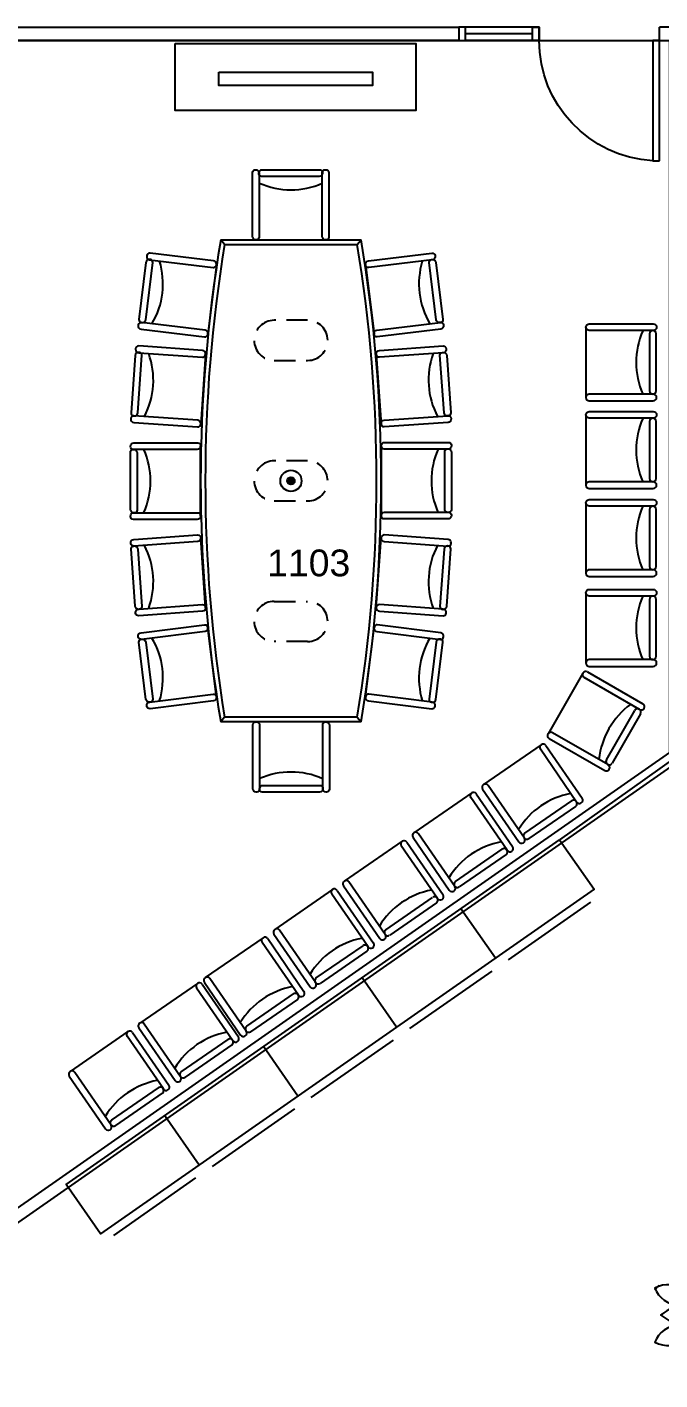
# Model space of a CAD drawing. Header units: inches. Extents: x 4 to 2210, y 3 to 2073.
# Drawn here: x 929.4 to 1118.8, y 622.5 to 1026.8 of the extents above; entities that cross this region are included whole.
import ezdxf

# ---------------------------------------------------------------- set-up
doc = ezdxf.new("R2010")
doc.units = ezdxf.units.IN
doc.header["$MEASUREMENT"] = 0
doc.linetypes.add('HIDDEN', pattern=[9.525, 6.35, -3.175])
for name, color, linetype in [('Planon_construction', 253, 'Continuous'), ('Planon_space', 40, 'Continuous'), ('Planon_space_number', 30, 'Continuous')]:
    doc.layers.add(name, color=color, linetype=linetype)
doc.styles.get("Standard").update_dxf_attribs({"font": 'arial.ttf'})

# ---------------------------------------------------------------- blocks, each defined once
blk = doc.blocks.new('1Front_1100_A-4_Data_Elec 07 26 18_RDI BASE$0$30DOOR')
for p, q in [((0, 0), (0, 4)), ((36, 0), (36, 4))]:
    blk.add_line(p, q)
blk.add_lwpolyline([(0, -36), (0, 0), (2, 0), (2, -36)], close=True)
blk.add_arc((0, 0), 36, 273.1847, 0)
blk = doc.blocks.new('Furniture_Conftable_4')
at = {"layer": 'Planon_construction'}
blk.add_hatch(color=256, dxfattribs=at).paths.add_polyline_path([(-1.09, 93, 1), (1.13, 93, 1)])
for p, q in [((-19.81, 163.63), (-20.98, 165)), ((-20.98, 165), (21.02, 165)), ((-19.81, 163.63), (19.86, 163.63)), ((-10.48, 165), (10.52, 165)), ((19.86, 163.63), (21.02, 165)), ((-22.27, 157.64), (-24.83, 136.8)), ((22.31, 157.64), (24.87, 136.8)), ((-25.49, 130.92), (-26.95, 109.97)), ((25.53, 130.92), (27, 109.97)), ((-26.98, 82.5), (-26.98, 103.5)), ((27.02, 103.5), (27.02, 82.5)), ((-25.49, 55.08), (-26.95, 76.03)), ((25.53, 55.08), (27, 76.03)), ((-22.27, 28.36), (-24.83, 49.2)), ((22.31, 28.36), (24.87, 49.2)), ((-19.81, 22.38), (-20.98, 21)), ((21.02, 21), (-20.98, 21)), ((19.86, 22.38), (-19.81, 22.38)), ((10.52, 21), (-10.48, 21)), ((19.86, 22.38), (21.02, 21))]:
    blk.add_line(p, q, dxfattribs=at)
at = {"layer": 'Planon_construction', "linetype": 'HIDDEN'}
for p, q in [((5.02, 141), (-4.98, 141)), ((-4.98, 129), (5.02, 129)), ((5.02, 99), (-4.98, 99)), ((-4.98, 87), (5.02, 87)), ((-4.98, 57), (5.02, 57)), ((5.02, 45), (-4.98, 45))]:
    blk.add_line(p, q, dxfattribs=at)
at = {"layer": 'Planon_construction', "flags": 128}
for points in [[(-11.48, 185.13, -0.414214), (-10.6, 186), (-10.48, 186, -0.414214), (-9.48, 185), (-9.48, 165.88, -0.414214), (-10.35, 165), (-10.48, 165, -0.414214), (-11.48, 166)], [(-8.77, 184, -0.414214), (-9.56, 184.79), (-9.56, 185, -0.414214), (-8.56, 186), (8.65, 186, -0.414214), (9.44, 185.21), (9.44, 185, -0.414214), (8.44, 184)], [(9.4, 185.13, -0.414214), (10.27, 186), (10.4, 186, -0.414214), (11.4, 185), (11.4, 165.88, -0.414214), (10.52, 165), (10.4, 165, -0.414214), (9.4, 166)], [(-41.33, 158.26, 0.414214), (-42.02, 159.14), (-42.23, 159.17, 0.414214), (-43.34, 158.3), (-45.44, 141.22, 0.414214), (-44.75, 140.33), (-44.55, 140.31, 0.414214), (-43.43, 141.18)], [(-42.12, 161.08, 0.414214), (-43.1, 160.32), (-43.11, 160.2, 0.414214), (-42.24, 159.08), (-23.26, 156.75, 0.414214), (-22.28, 157.51), (-22.27, 157.64, 0.414214), (-23.14, 158.75)], [(42.16, 161.08, -0.414214), (43.14, 160.32), (43.15, 160.2, -0.414214), (42.28, 159.08), (23.3, 156.75, -0.414214), (22.32, 157.51), (22.31, 157.64, -0.414214), (23.18, 158.75)], [(41.38, 158.26, -0.414214), (42.07, 159.14), (42.27, 159.17, -0.414214), (43.39, 158.3), (45.48, 141.22, -0.414214), (44.79, 140.33), (44.59, 140.31, -0.414214), (43.47, 141.18)], [(-44.66, 140.36, 0.414214), (-45.64, 139.6), (-45.66, 139.48, 0.414214), (-44.78, 138.36), (-25.8, 136.03, 0.414214), (-24.83, 136.8), (-24.81, 136.92, 0.414214), (-25.68, 138.03)], [(44.71, 140.36, -0.414214), (45.68, 139.6), (45.7, 139.48, -0.414214), (44.83, 138.36), (25.84, 136.03, -0.414214), (24.87, 136.8), (24.85, 136.92, -0.414214), (25.72, 138.03)], [(-44.56, 130.54, 0.414214), (-45.3, 131.38), (-45.51, 131.4, 0.414214), (-46.57, 130.47), (-47.77, 113.3, 0.414214), (-47.04, 112.46), (-46.83, 112.44, 0.414214), (-45.76, 113.37)], [(-45.5, 133.32, 0.414214), (-46.43, 132.51), (-46.44, 132.38, 0.414214), (-45.51, 131.31), (-26.43, 129.98, 0.414214), (-25.5, 130.79), (-25.49, 130.92, 0.414214), (-26.42, 131.98)], [(45.54, 133.32, -0.414214), (46.47, 132.51), (46.48, 132.38, -0.414214), (45.55, 131.31), (26.47, 129.98, -0.414214), (25.54, 130.79), (25.53, 130.92, -0.414214), (26.46, 131.98)], [(44.6, 130.54, -0.414214), (45.34, 131.38), (45.55, 131.4, -0.414214), (46.61, 130.47), (47.81, 113.3, -0.414214), (47.08, 112.46), (46.87, 112.44, -0.414214), (45.81, 113.37)], [(-46.95, 112.49, 0.414214), (-47.89, 111.68), (-47.9, 111.56, 0.414214), (-46.97, 110.49), (-27.89, 109.16, 0.414214), (-26.95, 109.97), (-26.95, 110.09, 0.414214), (-27.87, 111.16)], [(46.99, 112.49, -0.414214), (47.93, 111.68), (47.94, 111.56, -0.414214), (47.01, 110.49), (27.93, 109.16, -0.414214), (27, 109.97), (26.99, 110.09, -0.414214), (27.92, 111.16)], [(-47.1, 102.38, -0.414214), (-47.98, 103.25), (-47.98, 103.38, -0.414214), (-46.98, 104.38), (-27.85, 104.38, -0.414214), (-26.98, 103.5), (-26.98, 103.38, -0.414214), (-27.98, 102.38)], [(-45.98, 84.21, -0.414214), (-46.77, 83.42), (-46.98, 83.42, -0.414214), (-47.98, 84.42), (-47.98, 101.63, -0.414214), (-47.19, 102.42), (-46.98, 102.42, -0.414214), (-45.98, 101.42)], [(47.15, 104.5, -0.414214), (48.02, 103.63), (48.02, 103.5, -0.414214), (47.02, 102.5), (27.9, 102.5, -0.414214), (27.02, 103.38), (27.02, 103.5, -0.414214), (28.02, 104.5)], [(46.02, 101.79, -0.414214), (46.81, 102.58), (47.02, 102.58, -0.414214), (48.02, 101.58), (48.02, 84.37, -0.414214), (47.23, 83.58), (47.02, 83.58, -0.414214), (46.02, 84.58)], [(-47.1, 81.5, -0.414214), (-47.98, 82.38), (-47.98, 82.5, -0.414214), (-46.98, 83.5), (-27.85, 83.5, -0.414214), (-26.98, 82.63), (-26.98, 82.5, -0.414214), (-27.98, 81.5)], [(47.15, 83.63, -0.414214), (48.02, 82.75), (48.02, 82.63, -0.414214), (47.02, 81.63), (27.9, 81.63, -0.414214), (27.02, 82.5), (27.02, 82.63, -0.414214), (28.02, 83.63)], [(-46.95, 73.51, -0.414214), (-47.89, 74.32), (-47.9, 74.44, -0.414214), (-46.97, 75.51), (-27.89, 76.84, -0.414214), (-26.95, 76.03), (-26.95, 75.91, -0.414214), (-27.87, 74.84)], [(46.99, 73.51, 0.414214), (47.93, 74.32), (47.94, 74.44, 0.414214), (47.01, 75.51), (27.93, 76.84, 0.414214), (27, 76.03), (26.99, 75.91, 0.414214), (27.92, 74.84)], [(-44.56, 55.46, -0.414214), (-45.3, 54.62), (-45.51, 54.6, -0.414214), (-46.57, 55.53), (-47.77, 72.7, -0.414214), (-47.04, 73.54), (-46.83, 73.56, -0.414214), (-45.76, 72.63)], [(44.6, 55.46, 0.414214), (45.34, 54.62), (45.55, 54.6, 0.414214), (46.61, 55.53), (47.81, 72.7, 0.414214), (47.08, 73.54), (46.87, 73.56, 0.414214), (45.81, 72.63)], [(-45.5, 52.68, -0.414214), (-46.43, 53.49), (-46.44, 53.62, -0.414214), (-45.51, 54.69), (-26.43, 56.02, -0.414214), (-25.5, 55.21), (-25.49, 55.08, -0.414214), (-26.42, 54.02)], [(45.54, 52.68, 0.414214), (46.47, 53.49), (46.48, 53.62, 0.414214), (45.55, 54.69), (26.47, 56.02, 0.414214), (25.54, 55.21), (25.53, 55.08, 0.414214), (26.46, 54.02)], [(-44.66, 45.64, -0.414214), (-45.64, 46.4), (-45.66, 46.52, -0.414214), (-44.78, 47.64), (-25.8, 49.97, -0.414214), (-24.83, 49.2), (-24.81, 49.08, -0.414214), (-25.68, 47.97)], [(44.71, 45.64, 0.414214), (45.68, 46.4), (45.7, 46.52, 0.414214), (44.83, 47.64), (25.84, 49.97, 0.414214), (24.87, 49.2), (24.85, 49.08, 0.414214), (25.72, 47.97)], [(-41.33, 27.74, -0.414214), (-42.02, 26.86), (-42.23, 26.83, -0.414214), (-43.34, 27.7), (-45.44, 44.78, -0.414214), (-44.75, 45.67), (-44.55, 45.69, -0.414214), (-43.43, 44.82)], [(41.38, 27.74, 0.414214), (42.07, 26.86), (42.27, 26.83, 0.414214), (43.39, 27.7), (45.48, 44.78, 0.414214), (44.79, 45.67), (44.59, 45.69, 0.414214), (43.47, 44.82)], [(-42.12, 24.92, -0.414214), (-43.1, 25.68), (-43.11, 25.8, -0.414214), (-42.24, 26.92), (-23.26, 29.25, -0.414214), (-22.28, 28.49), (-22.27, 28.36, -0.414214), (-23.14, 27.25)], [(42.16, 24.92, 0.414214), (43.14, 25.68), (43.15, 25.8, 0.414214), (42.28, 26.92), (23.3, 29.25, 0.414214), (22.32, 28.49), (22.31, 28.36, 0.414214), (23.18, 27.25)], [(-9.35, 0.88, -0.414214), (-10.23, 0), (-10.35, 0, -0.414214), (-11.35, 1), (-11.35, 20.13, -0.414214), (-10.48, 21), (-10.35, 21, -0.414214), (-9.35, 20)], [(11.52, 0.88, -0.414214), (10.65, 0), (10.52, 0, -0.414214), (9.52, 1), (9.52, 20.13, -0.414214), (10.4, 21), (10.52, 21, -0.414214), (11.52, 20)], [(8.81, 2, -0.414214), (9.6, 1.21), (9.6, 1, -0.414214), (8.6, 0), (-8.6, 0, -0.414214), (-9.4, 0.79), (-9.4, 1, -0.414214), (-8.4, 2)]]:
    blk.add_lwpolyline(points, format="xyb", close=True, dxfattribs=at)
at = {"layer": 'Planon_construction'}
for radius in [3.16, 1.11, 1]:
    blk.add_circle((0.02, 93), radius, dxfattribs=at)
for centre, radius, start, end in [((0.02, 203.31), 23.31, 246.0725, 293.7495), ((408.02, 93), 435, 170.4727, 189.5273), ((408.02, 93), 433.62, 170.6264, 189.3736), ((-407.98, 93), 433.62, 350.6264, 9.3736), ((-407.98, 93), 435, 350.4727, 9.5273), ((-61.57, 151.89), 23.31, 329.2505, 16.9275), ((61.61, 151.89), 23.31, 163.0725, 210.7495), ((-64.44, 123.12), 23.31, 332.2505, 19.9275), ((64.48, 123.12), 23.31, 160.0725, 207.7495), ((-65.29, 93), 23.31, 336.0725, 23.7495), ((65.33, 93), 23.31, 156.0725, 203.7495), ((-64.44, 62.88), 23.31, 340.0725, 27.7495), ((64.48, 62.88), 23.31, 152.2505, 199.9275), ((-61.57, 34.11), 23.31, 343.0725, 30.7495), ((61.61, 34.11), 23.31, 149.2505, 196.9275), ((0.02, -17.31), 23.31, 66.0725, 113.7495)]:
    blk.add_arc(centre, radius, start, end, dxfattribs=at)
at = {"layer": 'Planon_construction', "linetype": 'HIDDEN'}
for centre, start, end in [((-4.98, 135), 90, 270), ((5.02, 135), 270, 90), ((-4.98, 93), 90, 270), ((5.02, 93), 270, 90), ((-4.98, 51), 90, 270), ((5.02, 51), 270, 90)]:
    blk.add_arc(centre, 6, start, end, dxfattribs=at)
blk = doc.blocks.new('82_planting_generic - 82_planter_round_1200mm-2861272-Planon FM - 1e Verdieping')
at = {"layer": 'Planon_construction', "linetype": 'Continuous'}
blk.add_line((-368.2, -9), (-359.7, -0.5), dxfattribs=at)
at = {"layer": 'Planon_construction'}
for points in [[(44.7, 37.8, 0.273397), (-2.1, 355.9, 0.273397), (-48.9, 37.8, 0.27562), (-369.4, -8, 0.275602), (-49, -53.9, 0.273354), (-2.1, -371.9, 0.273354), (44.8, -53.9, 0.275602), (365.2, -8, 0.27562)], [(-171.3, 379.3, 0.244626), (-155, 220.4, -0.078598), (-72.2, 166.5, -0.077601), (-54.4, 262.4, 0.249774)], [(167.1, 379.3, 0.249774), (50.2, 262.4, -0.077601), (68, 166.5, -0.078598), (150.8, 220.4, 0.244626)], [(-72.4, 160, 0.025563), (-98.9, 188.1, 0.130684), (-250.6, 246.1, 0.164541), (-165.9, 62.2, -0.095401), (-48.9, 37.8, -0.099448)], [(246.4, 246.1, 0.130684), (94.7, 188.1, 0.025563), (68.2, 160, -0.099448), (44.7, 37.8, -0.088664), (153.3, 62, 0.031659), (188.4, 94.4, 0.130684)], [(-218.7, 137.4, 0.289305), (-405.7, 154, 0.274935), (-263.9, 48.2, -0.078844), (-165.9, 62.2, -0.073056)], [(401.5, 154, 0.289305), (214.5, 137.4, -0.073056), (161.7, 62.2, -0.078844), (259.8, 48.2, 0.274935)], [(-165.9, -78.3, -0.078814), (-263.9, -64.3, 0.274935), (-405.7, -170, 0.290007), (-218.7, -153.5, -0.073048)], [(-72.2, -182.6, -0.104586), (-49, -53.9, -0.095414), (-165.9, -78.3, 0.164497), (-250.6, -262.1, 0.158425)], [(188.4, -110.5, 0.031615), (153.3, -78, -0.088688), (44.8, -53.9, -0.099407), (68.2, -176.1, 0.025563), (94.7, -204.1, 0.130684), (246.4, -262.1, 0.130684)], [(259.8, -64.3, -0.078814), (161.8, -78.3, -0.073069), (214.5, -153.5, 0.289243), (401.5, -170, 0.274935)], [(-54.4, -278.4, -0.077617), (-72.2, -182.6, -0.078566), (-154.9, -236.4, 0.244728), (-171.3, -395.3, 0.249807)], [(150.7, -236.4, -0.078566), (68, -182.6, -0.077617), (50.2, -278.4, 0.249807), (167.1, -395.3, 0.244728)]]:
    blk.add_lwpolyline(points, format="xyb", close=True, dxfattribs=at)

msp = doc.modelspace()

# ---------------------------------------------------------------- linework, layer by layer
at = {"layer": 'Planon_construction'}
for p, q in [((1082.61, 1026.78), (1060.63, 1026.78)), ((1080.61, 1024.78), (1060.63, 1024.78)), ((1082.61, 1022.78), (1060.63, 1022.78)), ((1096.62, 937.07), (1096.62, 916.07)), ((1096.62, 910.88), (1096.62, 889.88)), ((1096.62, 884.6), (1096.62, 863.6)), ((1096.62, 857.73), (1096.62, 836.73)), ((1095.73, 833.73), (1085.27, 815.52)), ((1097.09, 834.1), (1113.68, 824.57)), ((1112.68, 822.83), (1096.1, 832.36)), ((1102.74, 807.79), (1111.21, 822.53)), ((1112.94, 821.53), (1104.47, 806.79)), ((1085.63, 814.15), (1102.22, 804.63)), ((1103.21, 806.36), (1086.63, 815.89)), ((1083.24, 812.32), (1065.95, 800.4)), ((1093.84, 795.18), (1082.99, 810.93)), ((1084.63, 812.06), (1095.49, 796.31)), ((1062.44, 797.89), (1045.15, 785.97)), ((1073.04, 780.75), (1062.19, 796.5)), ((1063.83, 797.63), (1074.68, 781.88)), ((1065.7, 799.01), (1076.55, 783.26)), ((1078.2, 784.4), (1067.34, 800.14)), ((1078.38, 785.89), (1092.38, 795.54)), ((1093.51, 793.89), (1079.51, 784.24)), ((1044.89, 784.58), (1055.75, 768.83)), ((1057.39, 769.97), (1046.54, 785.72)), ((1041.64, 783.46), (1024.35, 771.54)), ((1052.24, 766.32), (1041.38, 782.07)), ((1043.03, 783.2), (1053.88, 767.45)), ((1057.58, 771.46), (1071.58, 781.11)), ((1072.71, 779.46), (1058.71, 769.81)), ((1020.84, 769.03), (1003.55, 757.11)), ((1022.23, 768.77), (1033.08, 753.03)), ((1024.09, 770.15), (1034.94, 754.4)), ((1036.59, 755.54), (1025.74, 771.29)), ((1098.53, 768.74), (1098.53, 768.74)), ((1031.43, 751.89), (1020.58, 767.64)), ((1036.78, 757.03), (1050.77, 766.68)), ((1051.91, 765.03), (1037.91, 755.39)), ((1073.48, 748.06), (1098.09, 765.22)), ((1069.52, 748.5), (1059.22, 763.26)), ((1015.79, 741.11), (1004.94, 756.86)), ((1000.04, 754.6), (982.74, 742.69)), ((1010.63, 737.46), (999.78, 753.21)), ((1001.43, 754.35), (1012.28, 738.6)), ((1003.29, 755.72), (1014.14, 739.98)), ((1015.97, 742.6), (1029.97, 752.25)), ((1031.11, 750.6), (1017.11, 740.96)), ((1069.01, 748.14), (1069.01, 748.14)), ((1043.96, 727.47), (1068.56, 744.63)), ((980.43, 740.99), (963.14, 729.08)), ((981.82, 740.74), (992.67, 724.99)), ((982.49, 741.29), (993.34, 725.55)), ((994.99, 726.68), (984.14, 742.43)), ((1039.99, 727.9), (1029.7, 742.67)), ((991.02, 723.86), (980.17, 739.6)), ((995.17, 728.18), (1009.17, 737.82)), ((1010.31, 736.17), (996.31, 726.53)), ((975.38, 713.07), (964.53, 728.82)), ((959.63, 726.57), (942.33, 714.65)), ((970.22, 709.43), (959.37, 725.18)), ((961.02, 726.31), (971.87, 710.56)), ((962.88, 727.69), (973.73, 711.94)), ((975.56, 714.57), (989.56, 724.21)), ((1014.43, 706.87), (1039.04, 724.03)), ((1039.48, 727.54), (1039.48, 727.54)), ((990.7, 722.57), (976.7, 712.92)), ((1010.47, 707.31), (1000.17, 722.07)), ((942.08, 713.26), (952.93, 697.51)), ((954.58, 698.65), (943.72, 714.39)), ((954.76, 700.14), (968.76, 709.79)), ((969.89, 708.14), (955.9, 698.49)), ((1009.96, 706.95), (1009.96, 706.95)), ((970.64, 701.47), (980.94, 686.71)), ((984.9, 686.27), (1009.51, 703.44)), ((980.43, 686.35), (980.43, 686.35)), ((955.38, 665.68), (979.98, 682.84))]:
    msp.add_line(p, q, dxfattribs=at)
at = {"layer": 'Planon_construction', "linetype": 'Continuous'}
msp.add_line((1117.18, 649.43), (1118.56, 650.81), dxfattribs=at)
at = {"layer": 'Planon_construction'}
for points in [[(1058.61, 1022.78), (905.56, 1022.78), (905.56, 971.28), (901.81, 971.28), (901.81, 1026.78), (1058.61, 1026.78)], [(1118.61, 1022.78), (1121.56, 1022.78), (1121.56, 809.95), (905.56, 659.28), (905.56, 691.28), (901.81, 691.28), (901.81, 652.09), (1125.31, 807.99), (1125.31, 1026.78), (1118.61, 1026.78)], [(1123.22, 808.36), (1088.75, 783.86)]]:
    msp.add_lwpolyline(points, dxfattribs=at)
for points in [[(1058.63, 1022.78), (1060.63, 1022.78), (1060.63, 1026.78), (1058.63, 1026.78)], [(1082.61, 1022.78), (1080.61, 1022.78), (1080.61, 1026.78), (1082.61, 1026.78)], [(973.78, 1021.82), (1045.78, 1021.82), (1045.78, 1001.82), (973.78, 1001.82)], [(986.78, 1013.32), (1032.78, 1013.32), (1032.78, 1009.32), (986.78, 1009.32)], [(1088.75, 783.86), (1099.05, 769.09), (951.41, 666.11), (941.12, 680.88)]]:
    msp.add_lwpolyline(points, close=True, dxfattribs=at)
for points in [[(1097.62, 936.07, -1), (1097.62, 938.07), (1116.75, 938.07, -1), (1116.75, 936.07)], [(1117.62, 935.07, 1), (1115.62, 935.07), (1115.62, 918.07, 1), (1117.62, 918.07)], [(1097.62, 917.07, 1), (1097.62, 915.07), (1116.75, 915.07, 1), (1116.75, 917.07)], [(1097.62, 909.88, -1), (1097.62, 911.88), (1116.75, 911.88, -1), (1116.75, 909.88)], [(1117.62, 908.88, 1), (1115.62, 908.88), (1115.62, 891.88, 1), (1117.62, 891.88)], [(1097.62, 890.88, 1), (1097.62, 888.88), (1116.75, 888.88, 1), (1116.75, 890.88)], [(1097.62, 883.6, -1), (1097.62, 885.6), (1116.75, 885.6, -1), (1116.75, 883.6)], [(1117.62, 882.6, 1), (1115.62, 882.6), (1115.62, 865.6, 1), (1117.62, 865.6)], [(1097.62, 864.6, 1), (1097.62, 862.6), (1116.75, 862.6, 1), (1116.75, 864.6)], [(1097.62, 856.73, -1), (1097.62, 858.73), (1116.75, 858.73, -1), (1116.75, 856.73)], [(1117.62, 855.73, 1), (1115.62, 855.73), (1115.62, 838.73, 1), (1117.62, 838.73)], [(1097.62, 837.73, 1), (1097.62, 835.73), (1116.75, 835.73, 1), (1116.75, 837.73)]]:
    msp.add_lwpolyline(points, format="xyb", close=True, dxfattribs=at)
for centre, radius, start, end in [((1135.04, 926.55), 23.42, 156.1303, 203.8697), ((1135.04, 900.36), 23.42, 156.1303, 203.8697), ((1135.04, 874.07), 23.42, 156.1303, 203.8697), ((1135.04, 847.21), 23.42, 156.1303, 203.8697), ((1096.6, 833.23), 1, 60.1161, 240.1161), ((1123.8, 805.46), 23.42, 126.2464, 173.9859), ((1112.07, 822.03), 1, 330.1161, 150.1161), ((1113.18, 823.7), 1, 240.1161, 60.1161), ((1086.13, 815.02), 1, 60.1161, 240.1161), ((1083.81, 811.49), 1, 34.5716, 214.5716), ((1102.72, 805.49), 1, 240.1161, 60.1161), ((1103.6, 807.29), 1, 150.1161, 330.1161), ((1066.52, 799.58), 1, 34.5716, 214.5716), ((1063.01, 797.06), 1, 34.5716, 214.5716), ((1096.38, 774.71), 23.42, 100.7019, 148.4413), ((1092.95, 794.71), 1, 304.5716, 124.5716), ((1094.66, 795.74), 1, 214.5716, 34.5716), ((1045.72, 785.15), 1, 34.5716, 214.5716), ((1077.37, 783.83), 1, 214.5716, 34.5716), ((1078.95, 785.07), 1, 124.5716, 304.5716), ((1042.21, 782.64), 1, 34.5716, 214.5716), ((1075.58, 760.28), 23.42, 100.7019, 148.4413), ((1072.14, 780.28), 1, 304.5716, 124.5716), ((1073.86, 781.32), 1, 214.5716, 34.5716), ((1021.41, 768.21), 1, 34.5716, 214.5716), ((1024.92, 770.72), 1, 34.5716, 214.5716), ((1054.78, 745.85), 23.42, 100.7019, 148.4413), ((1056.57, 769.4), 1, 214.5716, 34.5716), ((1058.15, 770.64), 1, 124.5716, 304.5716), ((1051.34, 765.86), 1, 304.5716, 124.5716), ((1053.06, 766.89), 1, 214.5716, 34.5716), ((1004.11, 756.29), 1, 34.5716, 214.5716), ((1037.34, 756.21), 1, 124.5716, 304.5716), ((1000.6, 753.78), 1, 34.5716, 214.5716), ((1033.97, 731.42), 23.42, 100.7019, 148.4413), ((1030.54, 751.43), 1, 304.5716, 124.5716), ((1032.26, 752.46), 1, 214.5716, 34.5716), ((1035.77, 754.97), 1, 214.5716, 34.5716), ((980.99, 740.17), 1, 34.5716, 214.5716), ((983.31, 741.86), 1, 34.5716, 214.5716), ((1013.17, 716.99), 23.42, 100.7019, 148.4413), ((1014.97, 740.54), 1, 214.5716, 34.5716), ((1016.54, 741.78), 1, 124.5716, 304.5716), ((1009.74, 737), 1, 304.5716, 124.5716), ((1011.46, 738.03), 1, 214.5716, 34.5716), ((963.7, 728.26), 1, 34.5716, 214.5716), ((995.74, 727.35), 1, 124.5716, 304.5716), ((960.19, 725.74), 1, 34.5716, 214.5716), ((993.56, 703.39), 23.42, 100.7019, 148.4413), ((990.13, 723.39), 1, 304.5716, 124.5716), ((991.85, 724.42), 1, 214.5716, 34.5716), ((994.16, 726.11), 1, 214.5716, 34.5716), ((942.9, 713.83), 1, 34.5716, 214.5716), ((972.76, 688.96), 23.42, 100.7019, 148.4413), ((974.55, 712.51), 1, 214.5716, 34.5716), ((976.13, 713.74), 1, 124.5716, 304.5716), ((969.33, 708.96), 1, 304.5716, 124.5716), ((971.04, 709.99), 1, 214.5716, 34.5716), ((955.33, 699.32), 1, 124.5716, 304.5716), ((953.75, 698.08), 1, 214.5716, 34.5716)]:
    msp.add_arc(centre, radius, start, end, dxfattribs=at)
at = {"layer": 'Planon_space'}
msp.add_lwpolyline([(905.56, 1022.78), (1121.56, 1022.78), (1121.56, 809.95), (905.56, 659.28), (905.56, 1022.78)], close=True, dxfattribs=at)

# ---------------------------------------------------------------- block references
at = {"layer": 'Planon_construction', "xscale": -1}
msp.add_blockref('1Front_1100_A-4_Data_Elec 07 26 18_RDI BASE$0$30DOOR', (1118.61, 1022.78), dxfattribs=at)
at = {"layer": 'Planon_construction'}
msp.add_blockref('Furniture_Conftable_4', (1008.36, 798.15), dxfattribs=at)
at = {"layer": 'Planon_construction', "xscale": 0.05, "yscale": 0.05, "zscale": 0.05}
msp.add_blockref('82_planting_generic - 82_planter_round_1200mm-2861272-Planon FM - 1e Verdieping', (1137.47, 642.24), dxfattribs=at)

# ---------------------------------------------------------------- texts
at = {"layer": 'Planon_space_number'}
msp.add_text('1103', height=8, dxfattribs=at).set_placement((1001.26, 862.64))

doc.saveas('drawing.dxf')
